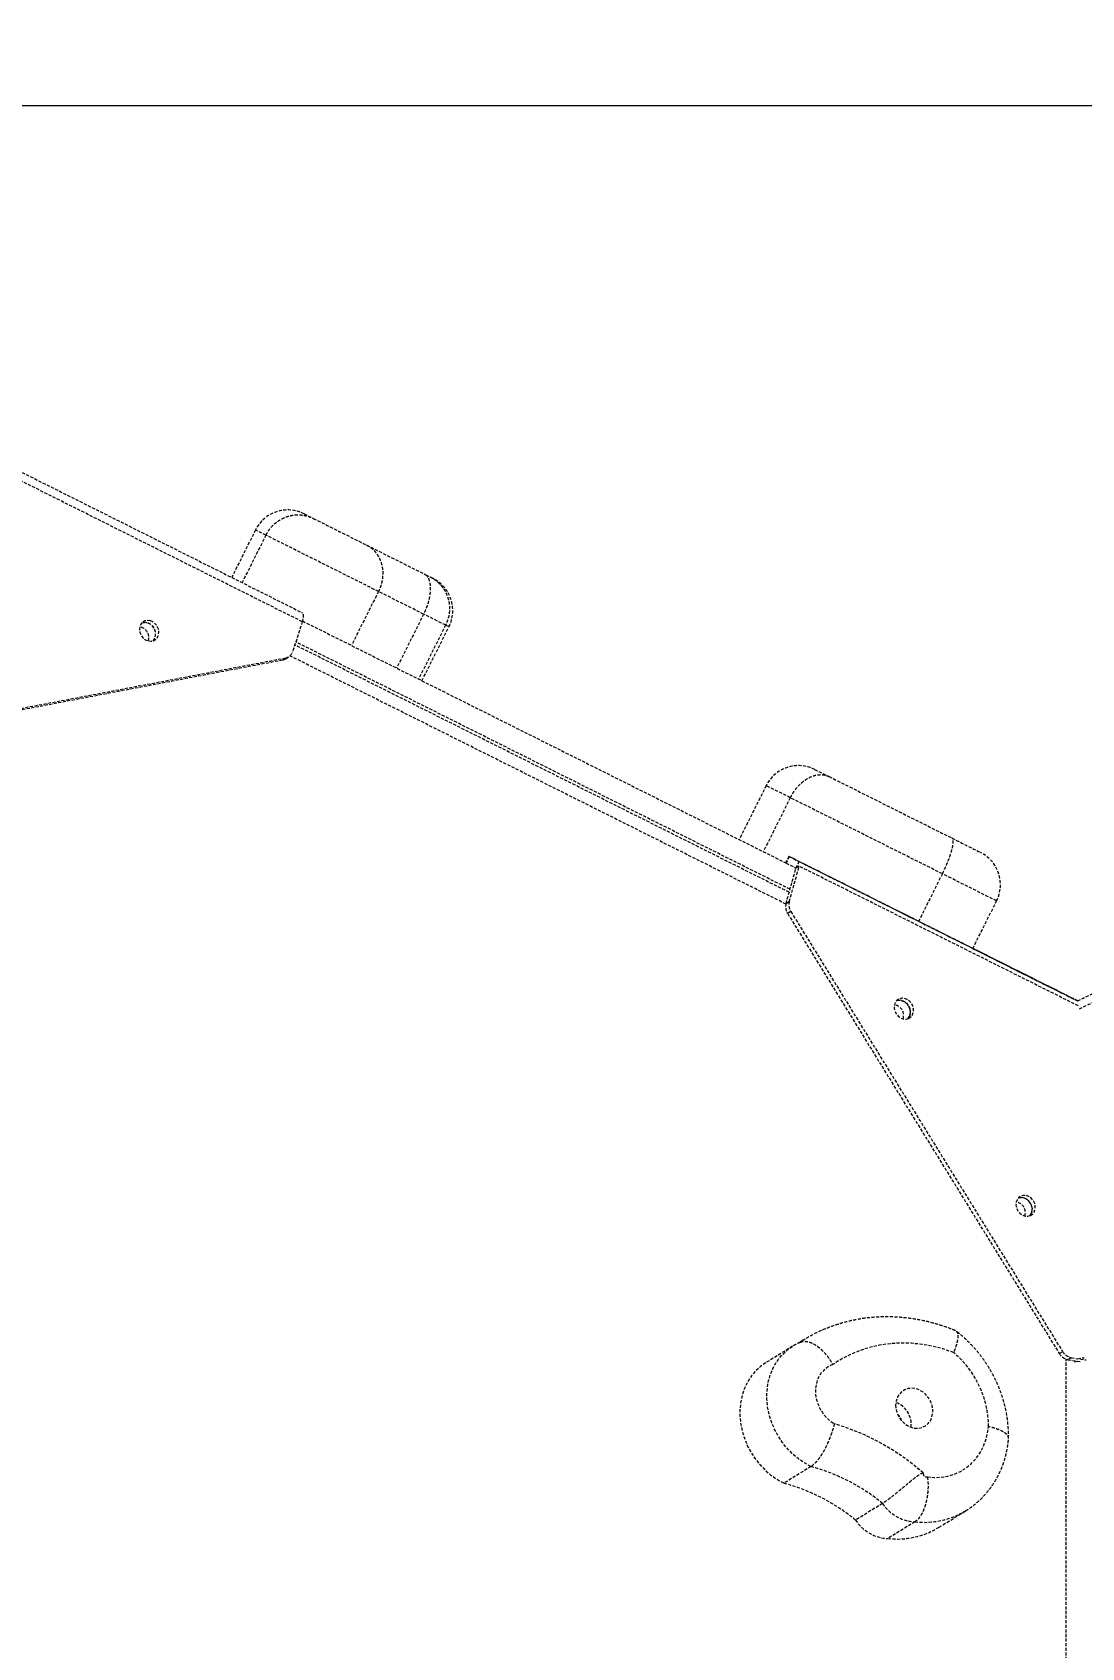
# Model space of a CAD drawing. Header units: millimetres. Extents: x -3960 to 3430, y -2884 to 2225.
# Drawn here: x -883 to -448, y 91 to 760 of the extents above; entities that cross this region are included whole.
import ezdxf

# ---------------------------------------------------------------- set-up
doc = ezdxf.new("R2010")
doc.units = ezdxf.units.MM
doc.linetypes.add('HIDDEN', pattern=[1.905, 1.27, -0.635])
for name, color, linetype in [('DIKOM_ОБЪЕКТ', 7, 'Continuous'), ('DIKOM_РАЗМЕР_ЗОНА', 7, 'Continuous'), ('DIKOM_РАЗМЕР_ОБЪЕКТА', 7, 'Continuous')]:
    doc.layers.add(name, color=color, linetype=linetype)
doc.styles.add('SLDTEXTSTYLE0', font='TXT', dxfattribs={"width": 0.605})
doc.styles.add('style1', font='arialbd.ttf', dxfattribs={"width": 0.8})
doc.dimstyles.new('1-50', dxfattribs={"dimtxt": 300, "dimasz": 200, "dimexe": 100, "dimexo": 0, "dimgap": 100, "dimtad": 1, "dimtxsty": 'style1', "dimcen": 200, "dimclrd": 7, "dimclre": 7, "dimclrt": 7, "dimadec": 1, "dimazin": 2, "dimtfac": 1, "dimtmove": 0, "dimatfit": 2, "dimfxl": 0, "dimlwd": 25, "dimlwe": 18, "dimarcsym": 0})
doc.dimstyles.new('SLDDIMSTYLE0', dxfattribs={"dimtxt": 3.5, "dimasz": 3.5, "dimexe": 0, "dimexo": 0.0625, "dimgap": 0.875, "dimtad": 2, "dimdec": 4, "dimzin": 12, "dimdsep": 46, "dimtxsty": 'SLDTEXTSTYLE0', "dimsah": 1, "dimcen": 0.09, "dimazin": 3, "dimtfac": 1, "dimtdec": 3, "dimtofl": 0, "dimtmove": 0, "dimatfit": 3, "dimfxl": 0, "dimfrac": 2, "dimtolj": 1, "dimtzin": 12, "dimarcsym": 0})

# ---------------------------------------------------------------- blocks, each defined once
blk = doc.blocks.new('*D0')
at = {"layer": 'Defpoints', "color": 0, "linetype": 'HIDDEN', "transparency": 16777216}
for p in [(-454.48, 333.42), (-1160.43, 198.82), (-642.22, 61.86), (-454.62, -142.05), (-897.73, -226.54)]:
    blk.add_point(p, dxfattribs=at)
at = {"layer": 'DIKOM_ОБЪЕКТ', "color": 0, "linetype": 'HIDDEN', "lineweight": -2, "transparency": 16777216}
blk.add_arc((-454.87, -943.59), 1022.75, 90.1786, 121.50392, dxfattribs=at)
at = {"layer": 'DIKOM_ОБЪЕКТ', "color": 0, "linetype": 'HIDDEN', "transparency": 16777216}
for points in [[(-458.06, 79.74), (-458.06, 78.57), (-454.56, 79.16)], [(-989.01, -72.08), (-989.62, -71.09), (-992.29, -73.42)]]:
    blk.add_solid(points, dxfattribs=at)
at = {"layer": 'DIKOM_ОБЪЕКТ', "color": 0, "linetype": 'HIDDEN', "lineweight": 15, "transparency": 16777216, "insert": (-780.85, 30.45), "char_height": 3.5, "attachment_point": 1, "rotation": 18.24778, "style": 'SLDTEXTSTYLE0'}
blk.add_mtext('\\A1;31.72°', dxfattribs=at)
blk = doc.blocks.new('*D2')
at = {"layer": 'Defpoints', "color": 0, "transparency": 16777216}
for p in [(1188.61, 729.83), (-1925.03, -767.19), (1470.26, -767.19)]:
    blk.add_point(p, dxfattribs=at)
at = {"layer": 'DIKOM_РАЗМЕР_ОБЪЕКТА', "color": 7, "lineweight": 18, "transparency": 16777216}
for p, q in [((1188.61, 729.83), (-2025.03, 729.83)), ((1470.26, -767.19), (-2025.03, -767.19))]:
    blk.add_line(p, q, dxfattribs=at)
at = {"layer": 'DIKOM_РАЗМЕР_ОБЪЕКТА', "color": 7, "lineweight": 25, "transparency": 16777216}
blk.add_line((-1925.03, 529.83), (-1925.03, -567.19), dxfattribs=at)
at = {"layer": 'DIKOM_РАЗМЕР_ОБЪЕКТА', "color": 7, "transparency": 16777216}
for points in [[(-1958.36, 529.83), (-1891.69, 529.83), (-1925.03, 729.83)], [(-1958.36, -567.19), (-1891.69, -567.19), (-1925.03, -767.19)]]:
    blk.add_solid(points, dxfattribs=at)
at = {"layer": 'DIKOM_РАЗМЕР_ОБЪЕКТА', "color": 7, "transparency": 16777216, "insert": (-2178.2, -18.68), "char_height": 300, "attachment_point": 5, "rotation": 90, "style": 'style1'}
blk.add_mtext('{\\fArial|b0|i0|c204|p34;1500}', dxfattribs=at)
blk = doc.blocks.new('*D3')
at = {"layer": 'Defpoints', "color": 0, "transparency": 16777216}
for p in [(1049.1, 2224.81), (-3510.19, -2267.17), (1391.3, -2267.17)]:
    blk.add_point(p, dxfattribs=at)
at = {"layer": 'DIKOM_РАЗМЕР_ЗОНА', "color": 7, "lineweight": 18, "transparency": 16777216}
for p, q in [((1049.1, 2224.81), (-3610.19, 2224.81)), ((1391.3, -2267.17), (-3610.19, -2267.17))]:
    blk.add_line(p, q, dxfattribs=at)
at = {"layer": 'DIKOM_РАЗМЕР_ЗОНА', "color": 7, "lineweight": 25, "transparency": 16777216}
blk.add_line((-3510.19, 2024.81), (-3510.19, -2067.17), dxfattribs=at)
at = {"layer": 'DIKOM_РАЗМЕР_ЗОНА', "color": 7, "transparency": 16777216}
for points in [[(-3543.52, 2024.81), (-3476.86, 2024.81), (-3510.19, 2224.81)], [(-3543.52, -2067.17), (-3476.86, -2067.17), (-3510.19, -2267.17)]]:
    blk.add_solid(points, dxfattribs=at)
at = {"layer": 'DIKOM_РАЗМЕР_ЗОНА', "color": 7, "transparency": 16777216, "insert": (-3763.36, -99.6), "char_height": 300, "attachment_point": 5, "rotation": 90, "style": 'style1'}
blk.add_mtext('{\\fArial|b0|i0|c204|p34;4500}', dxfattribs=at)

msp = doc.modelspace()

# ---------------------------------------------------------------- linework, layer by layer
at = {"layer": 'DIKOM_ОБЪЕКТ', "color": 7, "linetype": 'HIDDEN', "lineweight": 15}
for p, q in [((-895.72516, 582.21943), (-771.07923, 519.8401)), ((-771.08051, 516.13197), (-895.72644, 578.5113)), ((-790.47377, 554.14387), (-800.3171, 534.47226)), ((-786.17616, 551.99343), (-796.01961, 532.32156)), ((-739.51921, 528.64717), (-750.70639, 506.2899)), ((-771.08051, 516.13197), (-775.04866, 503.77496)), ((-770.98623, 516.43757), (-570.68286, 416.2095)), ((-720.79721, 519.27898), (-731.98433, 496.92174)), ((-711.69025, 514.72203), (-722.87737, 492.36479)), ((-721.5009, 491.67603), (-710.31373, 514.0333)), ((-570.68943, 399.17571), (-776.19159, 502.00516)), ((-569.32014, 404.05373), (-774.15736, 506.55043)), ((-568.97134, 405.28923), (-773.76728, 507.76527)), ((-962.01687, 465.50206), (-779.26269, 500.33785)), ((-960.67497, 466.33083), (-777.92081, 501.16661)), ((-779.26269, 500.33785), (-777.92081, 501.16661)), ((-778.01568, 500.82033), (-776.67379, 501.6491)), ((-578.8429, 448.24773), (-590.03007, 425.89045)), ((-568.84384, 443.2444), (-580.031, 420.88712)), ((-569.45236, 418.93304), (-570.78848, 416.26233)), ((-569.27847, 418.84602), (-570.61697, 416.17054)), ((-570.57453, 416.13994), (-566.50012, 414.10111)), ((-569.28412, 400.25775), (-565.15841, 414.87099)), ((-569.27847, 418.84602), (-565.15784, 416.78409)), ((-455.99687, 362.17738), (-568.5983, 418.50586)), ((-566.50012, 414.10111), (-565.15784, 416.78409)), ((-565.15841, 414.87099), (-566.50011, 414.04234)), ((-449.47037, 356.99475), (-565.15841, 414.87099)), ((-565.15784, 416.78409), (-449.47484, 358.91035)), ((-449.73707, 359.04161), (-333.85377, 416.94277)), ((-570.62582, 399.42911), (-566.50011, 414.04234)), ((-566.50012, 414.10111), (-566.44752, 414.07482)), ((-505.83721, 411.71703), (-515.6851, 392.03624)), ((-333.85493, 413.23455), (-449.7272, 355.3389)), ((-570.62582, 399.42911), (-569.28412, 400.25775)), ((-568.60515, 396.04404), (-569.94684, 395.21539)), ((-569.94684, 395.21539), (-457.38381, 212.97552)), ((-568.60515, 396.04404), (-456.04212, 213.80417)), ((-493.21832, 380.79727), (-483.37162, 400.47567)), ((-493.21631, 380.80128), (-455.99693, 362.17737)), ((-449.72596, 359.04925), (-493.21365, 380.8066)), ((-452.37931, 360.3676), (-449.73295, 359.04367)), ((-449.73506, 359.04471), (-447.09341, 360.36452)), ((-567.87516, 216.0596), (-579.05762, 209.15317)), ((-563.58638, 218.50585), (-565.57055, 217.2804)), ((-565.27081, 217.42621), (-563.7121, 218.42798)), ((-457.38381, 212.97552), (-456.04212, 213.80417)), ((-454.587, -18.7225), (-454.51702, 210.63903)), ((-452.42476, 211.28407), (-453.76645, 210.45542)), ((-453.76645, 210.45542), (-448.48164, 209.6375)), ((-453.26771, 210.33812), (-453.13793, 210.35813)), ((-452.42476, 211.28407), (-446.29371, 210.33521)), ((-451.08053, 209.639), (-449.78376, 209.83904)), ((-449.78042, 210.87607), (-447.13884, 211.28357)), ((-560.29315, 166.20629), (-571.47559, 159.29988)), ((-530.61058, 150.93192), (-541.79305, 144.02548)), ((-507.23173, 141.04195), (-496.04931, 147.94835)), ((-496.04931, 147.94835), (-496.18152, 147.86715)), ((-517.22535, 143.30119), (-528.40776, 136.39479))]:
    msp.add_line(p, q, dxfattribs=at)
at = {"layer": 'DIKOM_ОБЪЕКТ', "color": 7, "linetype": 'HIDDEN', "lineweight": 15, "flags": 128}
for points in [[(-770.34716, 560.84592), (-770.20646, 560.77554), (-769.74268, 560.54345), (-768.95754, 560.1506), (-767.85522, 559.59901), (-766.44166, 558.89172)], [(-766.44166, 558.89172), (-766.01188, 558.67667), (-765.25366, 558.29724), (-764.18766, 557.76386), (-762.84313, 557.09109), (-761.25687, 556.29734), (-759.47238, 555.40438), (-757.53839, 554.43668), (-755.50795, 553.42068), (-753.43666, 552.38425), (-751.38119, 551.35575), (-749.39788, 550.36332), (-747.54102, 549.43417), (-745.86142, 548.59375), (-744.40513, 547.86503)], [(-786.17616, 551.99343), (-787.71718, 552.76453), (-788.92231, 553.36755), (-789.78592, 553.79965), (-790.30385, 554.05885), (-790.47377, 554.14387)], [(-739.51921, 528.64717), (-741.30591, 529.54119), (-743.33206, 530.55502), (-745.5727, 531.67621), (-748.00019, 532.8909), (-750.58467, 534.18406), (-753.29415, 535.53988), (-756.09532, 536.9415), (-758.95361, 538.37173), (-761.83373, 539.81293), (-764.70023, 541.24727), (-767.51777, 542.65713), (-770.25161, 544.02505), (-772.86799, 545.33424), (-775.33468, 546.56851), (-777.62125, 547.71268), (-779.69954, 548.75262), (-781.54392, 549.67551), (-783.13161, 550.46999), (-784.44307, 551.12619), (-785.46213, 551.63609), (-786.17616, 551.99343)], [(-744.40513, 547.86503), (-742.18152, 546.75235), (-739.69993, 545.51064), (-736.96908, 544.14416), (-733.99846, 542.65773), (-730.7985, 541.05654), (-727.38035, 539.34617), (-723.75597, 537.53261), (-719.93802, 535.62217)], [(-719.93802, 535.62217), (-719.6293, 535.4677), (-719.30534, 535.30559), (-718.98848, 535.14702), (-718.70043, 535.00287), (-718.46105, 534.8831), (-718.28686, 534.79593), (-718.18981, 534.74735), (-718.17147, 534.73818)], [(-720.79721, 519.27898), (-723.72895, 520.74603), (-726.50789, 522.1365), (-729.12519, 523.44617), (-731.57267, 524.67087), (-733.84269, 525.80673), (-735.92805, 526.85019), (-737.82222, 527.79799), (-739.51921, 528.64717)], [(-718.17656, 534.74075), (-717.47495, 534.38969), (-717.09186, 534.19796), (-717.01582, 534.15991)], [(-834.07002, 516.55193), (-835.21515, 516.6966), (-836.30539, 516.49099), (-837.25237, 515.9518), (-837.97937, 515.12266), (-838.42753, 514.07077), (-838.5605, 512.88134), (-838.36754, 511.65074), (-837.86424, 510.47864), (-837.09141, 509.46003), (-836.11165, 508.67744), (-835.00434, 508.19422), (-833.85921, 508.04955), (-832.76896, 508.25514), (-831.82199, 508.79436), (-831.09498, 509.62349), (-830.64683, 510.67538), (-830.51386, 511.86481), (-830.70682, 513.09541), (-831.21011, 514.26749), (-831.98293, 515.2861), (-832.96271, 516.06872), (-834.07002, 516.55193)], [(-837.52203, 515.70521), (-836.55705, 515.86783), (-835.41191, 515.72316)], [(-832.92009, 508.20397), (-832.62917, 508.53714), (-832.09425, 509.53175), (-831.86639, 510.6904), (-831.96406, 511.91925), (-832.37933, 513.11875), (-833.07857, 514.19171), (-834.00512, 515.0512), (-835.08394, 515.62759), (-836.22759, 515.87421), (-837.34348, 515.77104), (-837.50157, 515.72591)], [(-771.08051, 516.13197), (-770.87717, 516.82939), (-770.72897, 517.48179), (-770.63884, 518.07668), (-770.60851, 518.60266), (-770.63851, 519.04972), (-770.72829, 519.40925), (-770.87616, 519.67441), (-771.07923, 519.8401)], [(-711.69025, 514.72203), (-712.13236, 514.9433), (-712.80385, 515.2793), (-713.69374, 515.72456), (-714.78734, 516.27179), (-716.06679, 516.912), (-717.51109, 517.63471), (-719.09653, 518.42805), (-720.79721, 519.27898)], [(-710.31373, 514.0333), (-710.45819, 514.10556), (-710.91818, 514.33571), (-711.69025, 514.72203)], [(-558.71624, 454.9498), (-558.70953, 454.94643), (-558.48567, 454.83441), (-557.94678, 454.56477), (-557.09823, 454.14016), (-555.94848, 453.56485), (-554.50904, 452.84457), (-552.79425, 451.98654)], [(-552.79425, 451.98654), (-548.99624, 450.08606), (-545.04113, 448.10699), (-540.95007, 446.05995), (-536.74512, 443.95586), (-532.44879, 441.80602), (-528.08406, 439.62201), (-523.6744, 437.41548), (-519.24338, 435.19832), (-514.81487, 432.98237), (-510.41252, 430.77954), (-506.06003, 428.60161), (-501.78067, 426.4603)], [(-568.84384, 443.2444), (-571.23184, 444.43928), (-573.32037, 445.48434), (-575.09279, 446.37124), (-576.53504, 447.09289), (-577.63554, 447.64358), (-578.38562, 448.0189), (-578.77923, 448.21588), (-578.8429, 448.24773)], [(-505.83721, 411.71703), (-510.76151, 414.18105), (-515.75964, 416.68202), (-520.80798, 419.20816), (-525.88284, 421.7475), (-530.96016, 424.28812), (-536.01606, 426.81798), (-541.02665, 429.32518), (-545.96829, 431.79787), (-550.81767, 434.22442), (-555.5519, 436.59335), (-560.14871, 438.8935), (-564.58633, 441.11399), (-568.84384, 443.2444)], [(-501.78067, 426.4603), (-499.73074, 425.43452), (-497.75932, 424.44807), (-495.92042, 423.52794), (-494.26442, 422.69931), (-492.83665, 421.98488), (-491.67622, 421.4042), (-490.81485, 420.97322), (-490.27622, 420.70366), (-490.07498, 420.60298), (-490.07367, 420.60234)], [(-568.5983, 418.50586), (-568.87274, 418.64316), (-569.09708, 418.75537), (-569.26842, 418.8411), (-569.38459, 418.8992), (-569.44408, 418.92894), (-569.44611, 418.92995), (-569.39064, 418.90219), (-569.27847, 418.84602)], [(-483.37162, 400.47567), (-483.50983, 400.54484), (-483.96538, 400.77281), (-484.73349, 401.15713), (-485.8046, 401.69312), (-487.16562, 402.3741), (-488.79964, 403.19176), (-490.6866, 404.13594), (-492.80321, 405.19505), (-495.12334, 406.35602), (-497.61844, 407.60451), (-500.25771, 408.92514), (-503.00857, 410.30167), (-505.83721, 411.71703)], [(-517.83151, 393.10878), (-518.21458, 393.30048), (-518.88627, 393.63656), (-519.79221, 394.08979), (-520.8589, 394.62349), (-522.00002, 395.19436), (-523.1231, 395.75619), (-524.13711, 396.26347), (-524.95992, 396.67511), (-525.5249, 396.95774), (-525.78624, 397.08847), (-525.72283, 397.05668), (-525.33976, 396.86498), (-524.66802, 396.52894), (-523.76213, 396.07568), (-522.6954, 395.54201), (-521.55432, 394.97111), (-520.43124, 394.40928), (-519.41723, 393.90199), (-518.59442, 393.49035), (-518.02945, 393.20773), (-517.76805, 393.07703), (-517.83151, 393.10878)], [(-469.33881, 368.85563), (-468.43047, 368.40125), (-467.75554, 368.06367), (-467.36873, 367.87021), (-467.30136, 367.83656), (-467.55885, 367.96547), (-468.12037, 368.24647), (-468.94041, 368.6568), (-469.9526, 369.16319), (-471.07484, 369.72468), (-472.21629, 370.29573), (-473.28448, 370.83007), (-474.19282, 371.28444), (-474.8677, 371.62205), (-475.25451, 371.81551), (-475.32193, 371.84913), (-475.06444, 371.72022), (-474.50292, 371.43922), (-473.68283, 371.02892), (-472.67069, 370.5225), (-471.5484, 369.96104), (-470.40695, 369.38999), (-469.33881, 368.85563)], [(-467.36596, 367.86358), (-467.74908, 368.05525), (-468.42078, 368.39133), (-469.32666, 368.84458), (-470.3934, 369.37825), (-471.53453, 369.94912), (-472.65755, 370.51099), (-473.67156, 371.01827), (-474.49442, 371.42988), (-475.0594, 371.7125), (-475.32074, 371.84324), (-475.25728, 371.81148), (-474.87421, 371.61978), (-474.20252, 371.2837), (-473.29658, 370.83048), (-472.2299, 370.29678), (-471.08877, 369.72591), (-469.96574, 369.16405), (-468.95168, 368.65679), (-468.12887, 368.24515), (-467.5639, 367.96253), (-467.30255, 367.8318), (-467.36596, 367.86358)], [(-452.37931, 360.3676), (-452.90487, 360.63054), (-453.42315, 360.88984), (-453.92699, 361.14188), (-454.40935, 361.38319), (-454.86355, 361.61043), (-455.28335, 361.82043), (-455.66289, 362.01027), (-455.99687, 362.17738)], [(-519.81721, 351.82729), (-518.90856, 352.42889), (-518.2333, 353.30867), (-517.84608, 354.39542), (-517.77831, 355.60104), (-518.03547, 356.82789), (-518.59674, 357.97656), (-519.41662, 358.95401), (-520.42869, 359.68105), (-521.55102, 360.09874), (-522.69261, 360.1733), (-523.76101, 359.89865), (-524.66967, 359.29705), (-525.34498, 358.41723), (-525.73215, 357.33052), (-525.79997, 356.12487), (-525.5428, 354.89802), (-524.98154, 353.74935), (-524.16161, 352.77193), (-523.14954, 352.04489), (-522.02721, 351.62719), (-520.88562, 351.55264), (-519.81721, 351.82729)], [(-524.79777, 359.18743), (-524.0343, 359.34465), (-522.89271, 359.2701), (-521.77039, 358.8524), (-520.75831, 358.12536), (-519.93843, 357.14791), (-519.37717, 355.99924), (-519.12001, 354.77239), (-519.18777, 353.56677), (-519.57499, 352.48003), (-520.12214, 351.72674)], [(-520.1376, 351.70481), (-519.86069, 352.02382), (-519.32577, 353.01843), (-519.09792, 354.17708), (-519.19556, 355.40595), (-519.61083, 356.60544), (-520.31007, 357.6784), (-521.23664, 358.53788), (-522.31547, 359.11427), (-523.45914, 359.36087), (-524.57498, 359.25774), (-524.76754, 359.20166)], [(-469.36889, 270.1513), (-468.46024, 270.7529), (-467.78498, 271.63269), (-467.39775, 272.71943), (-467.32999, 273.92505), (-467.58716, 275.1519), (-468.14842, 276.30057), (-468.9683, 277.27802), (-469.98042, 278.00503), (-471.1027, 278.42275), (-472.24428, 278.49731), (-473.31269, 278.22266), (-474.22134, 277.62106), (-474.89666, 276.74125), (-475.28388, 275.6545), (-475.35164, 274.44888), (-475.09448, 273.22203), (-474.53322, 272.07336), (-473.71334, 271.09591), (-472.70121, 270.3689), (-471.57889, 269.95121), (-470.4373, 269.87665), (-469.36889, 270.1513)], [(-474.34945, 277.51144), (-473.58598, 277.66866), (-472.44439, 277.59411), (-471.32212, 277.17638), (-470.30999, 276.44937), (-469.49012, 275.47192), (-468.92885, 274.32325), (-468.67168, 273.0964), (-468.73945, 271.89078), (-469.12667, 270.80404), (-469.67387, 270.05072)], [(-469.68928, 270.02882), (-469.41237, 270.34784), (-468.87745, 271.34244), (-468.6496, 272.50109), (-468.74724, 273.72996), (-469.1625, 274.92945), (-469.86174, 276.00241), (-470.78832, 276.86189), (-471.86714, 277.43828), (-473.01082, 277.68489), (-474.12666, 277.58175), (-474.31927, 277.52564)], [(-560.29315, 166.20629), (-562.99392, 167.68911), (-565.56699, 169.46402), (-567.98057, 171.50918), (-570.20487, 173.79938), (-572.21256, 176.30634), (-573.97881, 178.99918), (-575.48192, 181.84466), (-576.70324, 184.80776), (-577.62783, 187.85187), (-578.24422, 190.93951), (-578.54479, 194.0326), (-578.52589, 197.09298), (-578.18775, 200.08293), (-577.5345, 202.96559), (-576.57424, 205.7054), (-575.31876, 208.2686), (-573.78357, 210.62357), (-571.98759, 212.74128), (-569.95298, 214.5956), (-567.87176, 216.0617)], [(-501.16497, 213.44782), (-505.53635, 214.90825), (-509.95009, 216.0329), (-514.38245, 216.81576), (-518.8097, 217.25264), (-523.20803, 217.34121), (-527.55394, 217.08095), (-531.82408, 216.47331), (-535.99557, 215.52149), (-540.04601, 214.23065), (-543.95374, 212.60766), (-547.69773, 210.66127), (-551.25795, 208.40189)], [(-579.05762, 209.15317), (-581.13545, 207.68917), (-583.17005, 205.83485), (-584.96604, 203.71714), (-586.50118, 201.3622), (-587.75666, 198.799), (-588.71694, 196.05918), (-589.37019, 193.17652), (-589.70836, 190.18655), (-589.72726, 187.12617), (-589.42666, 184.03309), (-588.81027, 180.94545), (-587.88571, 177.90133), (-586.66436, 174.93824), (-585.16128, 172.09275), (-583.39503, 169.39991), (-581.38734, 166.89295), (-579.16301, 164.60277), (-576.74943, 162.55761), (-574.17639, 160.78268), (-571.47559, 159.29988)], [(-551.25795, 208.40189), (-553.05403, 207.57892), (-554.65493, 206.42585), (-556.01675, 204.97426), (-557.10219, 203.26394), (-557.88148, 201.34172), (-558.33343, 199.26017), (-558.4455, 197.07638), (-558.21473, 194.85007), (-557.64741, 192.64223), (-556.75907, 190.51332), (-555.57403, 188.52164), (-554.12471, 186.72174), (-552.45086, 185.16287), (-550.59826, 183.88774)], [(-525.2152, 191.6919), (-525.08656, 190.01752), (-524.64739, 188.35656), (-523.91564, 186.77703), (-522.9213, 185.34356), (-521.705, 184.1149), (-520.31661, 183.1413), (-518.81293, 182.46265), (-517.25552, 182.10673), (-515.70817, 182.08809), (-514.23425, 182.4075), (-512.89401, 183.05191), (-511.74239, 183.99491), (-510.82656, 185.19788), (-510.18396, 186.6116), (-509.84089, 188.1782), (-509.81142, 189.83353), (-510.09676, 191.50981), (-510.68527, 193.1384), (-511.55276, 194.65267), (-512.66379, 195.9906), (-513.97284, 197.09741), (-515.42633, 197.92779), (-516.96476, 198.44775), (-518.52516, 198.63599), (-520.04359, 198.48483), (-521.45793, 198.00044), (-522.7103, 197.20263), (-523.74935, 196.12411), (-524.53259, 194.80901), (-525.02797, 193.31117), (-525.2152, 191.6919)], [(-512.07365, 161.90592), (-509.18538, 161.67216), (-506.3376, 161.78673), (-503.56599, 162.24822), (-500.90525, 163.05085), (-498.38886, 164.18451), (-496.04826, 165.63505), (-493.91296, 167.38418), (-492.0096, 169.41004), (-490.36211, 171.6872), (-488.99117, 174.18709), (-487.91393, 176.87837), (-487.14394, 179.72729), (-486.69084, 182.69809)]]:
    msp.add_lwpolyline(points, dxfattribs=at)
at = {"layer": 'DIKOM_ОБЪЕКТ', "color": 7, "linetype": 'HIDDEN', "lineweight": 15}
for centre, radius, start, end in [((-777.05944, 547.43157), 15, 63.41747441, 153.41747441), ((-723.72811, 520.74557), 15, 333.41747441, 63.41747441), ((-836.62604, 511.13872), 4.74248, 321.89577491, 75.16653106), ((-839.07931, 509.71851), 4.3031, 30.17221054, 81.60413668), ((-838.95585, 509.52417), 4.30021, 341.51857608, 33.23905758), ((-778.6422, 504.84645), 3.74989, 281.09147485, 343.39697524), ((-779.94293, 503.94871), 3.67438, 280.6687723, 301.63516614), ((-565.42854, 441.53543), 15, 63.41747441, 153.41747441), ((-496.78597, 407.18797), 15, 333.41747441, 63.41747441), ((-565.44118, 398.10298), 5.35156, 165.65246318, 212.65489618), ((-564.09948, 398.93162), 5.35156, 165.65246318, 212.65489618), ((-526.39821, 353.01639), 4.50228, 342.27908361, 81.11991768), ((-475.94994, 271.34037), 4.50231, 342.2796524, 81.11934888), ((-527.33362, 182.34864), 40.64428, 0.49262247, 49.92079526), ((-452.80978, 215.68487), 5.31624, 210.63964773, 259.63294838), ((-451.46808, 216.51352), 5.31624, 210.63964773, 259.63294838), ((-528.39233, 183.61873), 9.65072, 353.11645165, 70.28354835), ((-527.56115, 184.13208), 4.90402, 12.11677239, 51.28322761), ((-577.68623, 91.37784), 96.39419, 48.47855475, 73.67936123), ((-581.22178, 89.05773), 79.9369, 50.71787914, 74.82225159), ((-512.3391, 163.34351), 1.46189, 171.92311675, 280.46178521), ((-592.40372, 82.15245), 79.93567, 50.71765273, 74.82239037), ((-516.5332, 160.07035), 16.78344, 212.98990684, 267.63645206), ((-513.45173, 176.68606), 33.59747, 263.55101398, 300.93285204), ((-527.71563, 153.16406), 16.78354, 212.99023327, 267.6365148), ((-524.57195, 169.48661), 33.31339, 263.38810525, 301.36700778)]:
    msp.add_arc(centre, radius, start, end, dxfattribs=at)
for points, knots in [([(-786.17616, 551.99343), (-785.77051, 552.71794), (-784.94745, 554.18799), (-783.29165, 556.09056), (-781.36132, 557.72257), (-779.21202, 558.99249), (-776.87425, 559.89153), (-774.45119, 560.37744), (-771.9675, 560.44427), (-769.26683, 560.04953), (-767.43812, 559.38831), (-766.45635, 558.89904), (-766.44166, 558.89172)], [0, 0, 0, 0, 0.105385947, 0.213828198, 0.319214645, 0.427650145, 0.53313643, 0.641664187, 0.747421539, 0.856221371, 0.997847974, 1, 1, 1, 1]), ([(-744.40513, 547.86503), (-744.393, 547.85894), (-743.53116, 547.4261), (-742.1282, 546.46958), (-740.45221, 544.67277), (-739.2417, 542.77169), (-738.35217, 540.61677), (-737.82704, 538.30981), (-737.67031, 535.87145), (-737.89946, 533.4188), (-738.48336, 530.96105), (-739.17065, 529.42578), (-739.51921, 528.64717)], [0, 0, 0, 0, 0.002043076, 0.14514757, 0.250937946, 0.359759119, 0.465084593, 0.573433815, 0.678553958, 0.786708417, 0.891827986, 1, 1, 1, 1]), ([(-719.93802, 535.62217), (-719.93717, 535.62173), (-719.87305, 535.58889), (-719.58698, 535.37095), (-719.07837, 534.70638), (-718.56998, 533.63451), (-718.18915, 532.1424), (-718.01407, 530.3472), (-718.07444, 528.34484), (-718.38287, 526.15598), (-718.9398, 523.88789), (-719.72983, 521.55506), (-720.43803, 520.04489), (-720.79721, 519.27898)], [0, 0, 0, 0, 0.0010789394, 0.0812566107, 0.164375625, 0.2682237834, 0.3751121666, 0.4780709416, 0.5839566292, 0.6864866341, 0.7919587948, 0.8944881217, 1, 1, 1, 1]), ([(-718.17656, 534.74075), (-718.1648, 534.73485), (-717.16414, 534.23266), (-715.53256, 533.17072), (-713.56097, 531.23971), (-712.10793, 529.22388), (-711.00577, 526.96525), (-710.30479, 524.56773), (-710.00873, 522.05405), (-710.14003, 519.54479), (-710.66319, 517.04844), (-711.34465, 515.50486), (-711.69025, 514.72203)], [0, 0, 0, 0, 0.0016820927, 0.1432323331, 0.248865454, 0.3575574983, 0.4631167766, 0.5717351667, 0.6772713081, 0.7858658707, 0.8914017632, 1, 1, 1, 1]), ([(-568.84384, 443.2444), (-568.45045, 443.9698), (-567.65222, 445.44169), (-566.16844, 447.41466), (-564.50677, 449.16596), (-562.71852, 450.60546), (-560.82723, 451.72153), (-558.91113, 452.46465), (-556.9903, 452.82404), (-554.90918, 452.77619), (-553.53605, 452.35611), (-552.80264, 451.99072), (-552.79425, 451.98654)], [0, 0, 0, 0, 0.104310757, 0.211655879, 0.315964383, 0.423278644, 0.527985606, 0.635675798, 0.741393457, 0.850101218, 0.998285146, 1, 1, 1, 1]), ([(-505.83721, 411.71703), (-505.47344, 412.46251), (-504.73533, 413.97508), (-503.76292, 416.21959), (-502.91323, 418.39236), (-502.2314, 420.39656), (-501.72103, 422.21), (-501.40377, 423.74964), (-501.28073, 424.99771), (-501.36203, 425.99485), (-501.59504, 426.36572), (-501.77793, 426.4589), (-501.78067, 426.4603)], [0, 0, 0, 0, 0.105385908, 0.213828977, 0.319214312, 0.427651175, 0.533135539, 0.64166413, 0.747420466, 0.856220946, 0.997846392, 1, 1, 1, 1]), ([(-500.42797, 222.4871), (-501.10095, 222.75884), (-503.2906, 223.643), (-507.05645, 224.91494), (-511.72733, 226.20148), (-516.43392, 227.17604), (-521.15323, 227.84276), (-525.86677, 228.1972), (-530.55521, 228.23907), (-535.1997, 227.96891), (-539.78164, 227.38884), (-544.28323, 226.50238), (-548.68646, 225.31329), (-552.97692, 223.83087), (-557.13032, 222.04856), (-560.71939, 220.2459), (-562.84848, 218.92333), (-563.7023, 218.39295)], [0, 0, 0, 0, 0.031871143, 0.103696268, 0.175452982, 0.247066295, 0.318517461, 0.389789457, 0.460869807, 0.531751062, 0.602430662, 0.672914461, 0.743213024, 0.813344211, 0.883335442, 0.953214237, 1, 1, 1, 1]), ([(-500.15231, 222.31914), (-499.9926, 222.16153), (-499.662, 221.83529), (-499.43639, 220.89911), (-499.42138, 219.65203), (-499.65145, 218.09352), (-500.17174, 216.07052), (-500.75845, 214.43785), (-501.16037, 213.45902), (-501.16497, 213.44782)], [0, 0, 0, 0, 0.145062366, 0.300277795, 0.459921938, 0.616639827, 0.777787717, 0.997457378, 1, 1, 1, 1]), ([(-478.4142, 177.86528), (-478.40817, 178.53618), (-478.39046, 180.50436), (-478.60487, 183.78705), (-479.13197, 187.69355), (-479.95684, 191.57695), (-481.06696, 195.41336), (-482.45777, 199.17835), (-484.12023, 202.84787), (-486.04448, 206.39846), (-488.21887, 209.80752), (-490.63051, 213.05271), (-493.26371, 216.11484), (-496.10724, 218.96656), (-498.43353, 221.00784), (-499.81726, 222.07421), (-500.14577, 222.32738)], [0, 0, 0, 0, 0.0399898, 0.117316301, 0.194763239, 0.272402064, 0.350199461, 0.4281271, 0.506160838, 0.584281423, 0.662472569, 0.74071946, 0.81900461, 0.897311981, 0.975621045, 1, 1, 1, 1]), ([(-564.7546, 217.68908), (-565.57951, 217.31934), (-566.65342, 216.83799), (-567.62883, 216.18515), (-567.855, 216.03378)], [0, 0, 0, 0, 0.7681299204, 1, 1, 1, 1]), ([(-564.73527, 217.64962), (-564.51568, 217.75394), (-563.89056, 218.05091), (-562.67064, 218.11483), (-561.12801, 217.86591), (-559.50023, 217.22059), (-557.81715, 216.20726), (-556.15326, 214.86495), (-554.52908, 213.20732), (-552.85492, 211.09804), (-551.80045, 209.41175), (-551.26595, 208.41678), (-551.25795, 208.40189)], [0, 0, 0, 0, 0.061597207, 0.175350318, 0.285894268, 0.399636449, 0.510285383, 0.624125085, 0.735059927, 0.849183829, 0.997742708, 1, 1, 1, 1]), ([(-550.59826, 183.88774), (-550.60185, 183.87348), (-550.85663, 182.86103), (-551.38532, 181.03314), (-552.32013, 178.3889), (-553.28313, 176.05078), (-554.35858, 173.79416), (-555.50129, 171.72513), (-556.706, 169.86131), (-557.91886, 168.29894), (-559.13787, 167.01936), (-559.9044, 166.47989), (-560.29315, 166.20629)], [0, 0, 0, 0, 0.002044214, 0.145147563, 0.250937636, 0.359758032, 0.465083891, 0.573430098, 0.678551973, 0.786705397, 0.891825223, 1, 1, 1, 1]), ([(-478.46177, 177.76024), (-478.44058, 177.86848), (-478.36461, 178.2566), (-478.67893, 178.93567), (-479.3953, 179.77443), (-480.52643, 180.57282), (-482.02812, 181.32094), (-484.01883, 182.05083), (-485.67808, 182.4838), (-486.66735, 182.69312), (-486.69084, 182.69809)], [0, 0, 0, 0, 0.058320233, 0.209127462, 0.355719922, 0.506555851, 0.653222642, 0.804134211, 0.995348488, 1, 1, 1, 1]), ([(-496.20548, 147.86954), (-496.1048, 147.92547), (-495.02239, 148.52676), (-493.1131, 149.92896), (-490.51738, 152.07548), (-488.14772, 154.4839), (-485.99828, 157.10131), (-484.08848, 159.9195), (-482.42904, 162.9175), (-481.03215, 166.07629), (-479.90578, 169.37479), (-479.0663, 172.79205), (-478.60553, 175.60341), (-478.46122, 177.27218), (-478.41938, 177.75614)], [0, 0, 0, 0, 0.009679311, 0.104060198, 0.198325679, 0.292581894, 0.386948233, 0.481537565, 0.576446117, 0.671754217, 0.767514413, 0.863757251, 0.960488233, 1, 1, 1, 1]), ([(-513.78649, 163.54891), (-513.79352, 163.54661), (-514.32326, 163.37346), (-515.3458, 162.81236), (-516.97931, 161.6787), (-518.7888, 160.25984), (-520.73115, 158.65896), (-522.66921, 157.03799), (-524.52836, 155.49439), (-526.30942, 154.05101), (-527.93326, 152.78954), (-529.41326, 151.70414), (-530.20769, 151.19177), (-530.61058, 150.93192)], [0, 0, 0, 0, 0.0010785465, 0.0812548949, 0.1643736599, 0.2682229985, 0.3751100345, 0.478071324, 0.5839570589, 0.6864873204, 0.7919587131, 0.8944911171, 1, 1, 1, 1]), ([(-512.07365, 161.90592), (-512.07122, 161.89323), (-511.86483, 160.81358), (-511.73114, 158.86188), (-511.82396, 156.05614), (-512.12458, 153.57722), (-512.6211, 151.19481), (-513.28655, 149.01873), (-514.1101, 147.06815), (-515.05248, 145.44342), (-516.09976, 144.12338), (-516.84659, 143.57786), (-517.22535, 143.30119)], [0, 0, 0, 0, 0.001683143, 0.143231739, 0.248864618, 0.357556751, 0.463116659, 0.57173565, 0.677272196, 0.785868383, 0.891401843, 1, 1, 1, 1])]:
    msp.add_open_spline(points, degree=3, knots=knots, dxfattribs=at)

# ---------------------------------------------------------------- dimensions: what is measured, and where the dimension line sits
dim = msp.add_angular_dim_2l(base=(-642.21556, 61.85705), line1=((-897.72739, -226.53648), (-1160.43433, 198.8223)), line2=((-454.47957, 333.42452), (-454.62459, -142.05144)), dimstyle='SLDDIMSTYLE0', dxfattribs=at)
dim.commit()
dim.dimension.update_dxf_attribs({"geometry": '*D0', "text_midpoint": (-775.11902, 27.72978), "dimtype": 162})
at = {"layer": 'DIKOM_РАЗМЕР_ЗОНА'}
dim = msp.add_linear_dim(base=(-3510.18905, -2267.17138), p1=(1049.09735, 2224.81299), p2=(1391.2989, -2267.17138), angle=90, text='{\\fArial|b0|i0|c204|p34;4500}', dimstyle='1-50', dxfattribs=at)
dim.commit()
dim.dimension.update_dxf_attribs({"geometry": '*D3', "text_midpoint": (-3510.18905, -99.59524), "dimtype": 160})
at = {"layer": 'DIKOM_РАЗМЕР_ОБЪЕКТА'}
dim = msp.add_linear_dim(base=(-1925.02807, -767.1931), p1=(1188.60911, 729.83344), p2=(1470.26477, -767.1931), angle=90, text='{\\fArial|b0|i0|c204|p34;1500}', dimstyle='1-50', dxfattribs=at)
dim.commit()
dim.dimension.update_dxf_attribs({"geometry": '*D2', "text_midpoint": (-1925.02807, -18.67983), "dimtype": 160})

doc.saveas('drawing.dxf')
